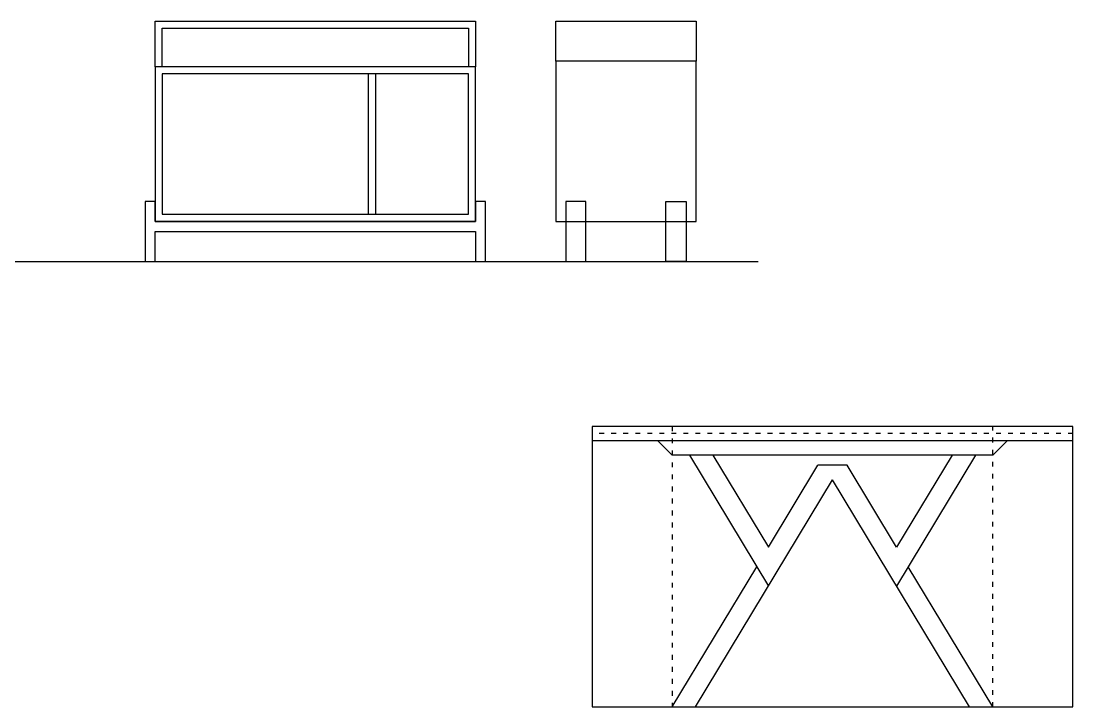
# Model space of a CAD drawing. Header units: millimetres. Extents: x 7085 to 25803, y -5245 to 9436.
# Drawn here: x 20185 to 22810, y 1039 to 2751 of the extents above; entities that cross this region are included whole.
import ezdxf

# ---------------------------------------------------------------- set-up
doc = ezdxf.new("R2010")
doc.units = ezdxf.units.MM
doc.linetypes.add('ACAD_ISO03W100', pattern=[30, 12, -18])

msp = doc.modelspace()

# ---------------------------------------------------------------- linework, layer by layer
for p, q in [((21051.16759, 2618.62883), (21051.16759, 2268.62883)), ((21069.16759, 2618.62883), (21069.16759, 2268.62883)), ((17541.59591, 2150.62883), (22024.10667, 2150.62883)), ((22809.69541, 1739.06227), (21609.69541, 1739.06227)), ((21609.69541, 1739.06227), (21609.69541, 1039.06227)), ((22809.69541, 1039.06227), (22809.69541, 1739.06227)), ((22809.69541, 1703.06227), (21609.69541, 1703.06227)), ((21773.69541, 1703.06227), (21809.69541, 1667.06227)), ((22645.69541, 1703.06227), (22609.69541, 1667.06227)), ((22609.69541, 1667.06227), (21809.69541, 1667.06227)), ((21853.0689, 1667.06227), (22049.72458, 1340.61385)), ((21911.4405, 1667.06227), (22049.72458, 1437.5107)), ((22566.32191, 1667.06227), (22369.66623, 1340.61385)), ((22507.95031, 1667.06227), (22369.66623, 1437.5107)), ((22049.72458, 1437.5107), (22173.01056, 1642.16542)), ((22246.38026, 1642.16542), (22173.01056, 1642.16542)), ((22369.66623, 1437.5107), (22246.38026, 1642.16542)), ((21868.067, 1039.06227), (22209.69541, 1606.16542)), ((22551.32381, 1039.06227), (22209.69541, 1606.16542)), ((21809.69541, 1039.06227), (22020.53878, 1389.06227)), ((22609.69541, 1039.06227), (22398.85203, 1389.06227)), ((21609.69541, 1039.06227), (22809.69541, 1039.06227))]:
    msp.add_line(p, q)
at = {"linetype": 'ACAD_ISO03W100'}
for p, q in [((21809.69541, 1739.06227), (21809.69541, 1039.06227)), ((22609.69541, 1039.06227), (22609.69541, 1739.06227)), ((22809.69541, 1721.06227), (21609.69541, 1721.06227))]:
    msp.add_line(p, q, dxfattribs=at)
for points in [[(20519.16759, 2636.62883), (20519.16759, 2750.62883), (21319.16759, 2750.62883), (21319.16759, 2636.62883)], [(20537.16759, 2636.62883), (20537.16759, 2732.62883), (21301.16759, 2732.62883), (21301.16759, 2636.62883)], [(21519.16759, 2650.62883), (21519.16759, 2750.62883), (21869.16759, 2750.62883), (21869.16759, 2650.62883)], [(20519.16759, 2250.62883), (21319.16759, 2250.62883), (21319.16759, 2636.62883), (20519.16759, 2636.62883), (20519.16759, 2250.62883)], [(21519.16759, 2250.62883), (21869.16759, 2250.62883), (21869.16759, 2650.62883), (21519.16759, 2650.62883), (21519.16759, 2250.62883)]]:
    msp.add_lwpolyline(points)
for points in [[(20537.16759, 2268.62883), (21301.16759, 2268.62883), (21301.16759, 2618.62883), (20537.16759, 2618.62883)], [(21344.16759, 2300.62883), (21319.16759, 2300.62883), (21319.16759, 2250.62883), (20519.16759, 2250.62883), (20519.16759, 2300.62883), (20494.16759, 2300.62883), (20494.16759, 2150.62883), (20519.16759, 2150.62883), (20519.16759, 2225.62883), (21319.16759, 2225.62883), (21319.16759, 2150.62883), (21344.16759, 2150.62883)], [(21544.16759, 2150.62883), (21594.16759, 2150.62883), (21594.16759, 2300.62883), (21544.16759, 2300.62883)], [(21844.16759, 2150.62883), (21794.16759, 2150.62883), (21794.16759, 2300.62883), (21844.16759, 2300.62883)]]:
    msp.add_lwpolyline(points, close=True)

doc.saveas('drawing.dxf')
